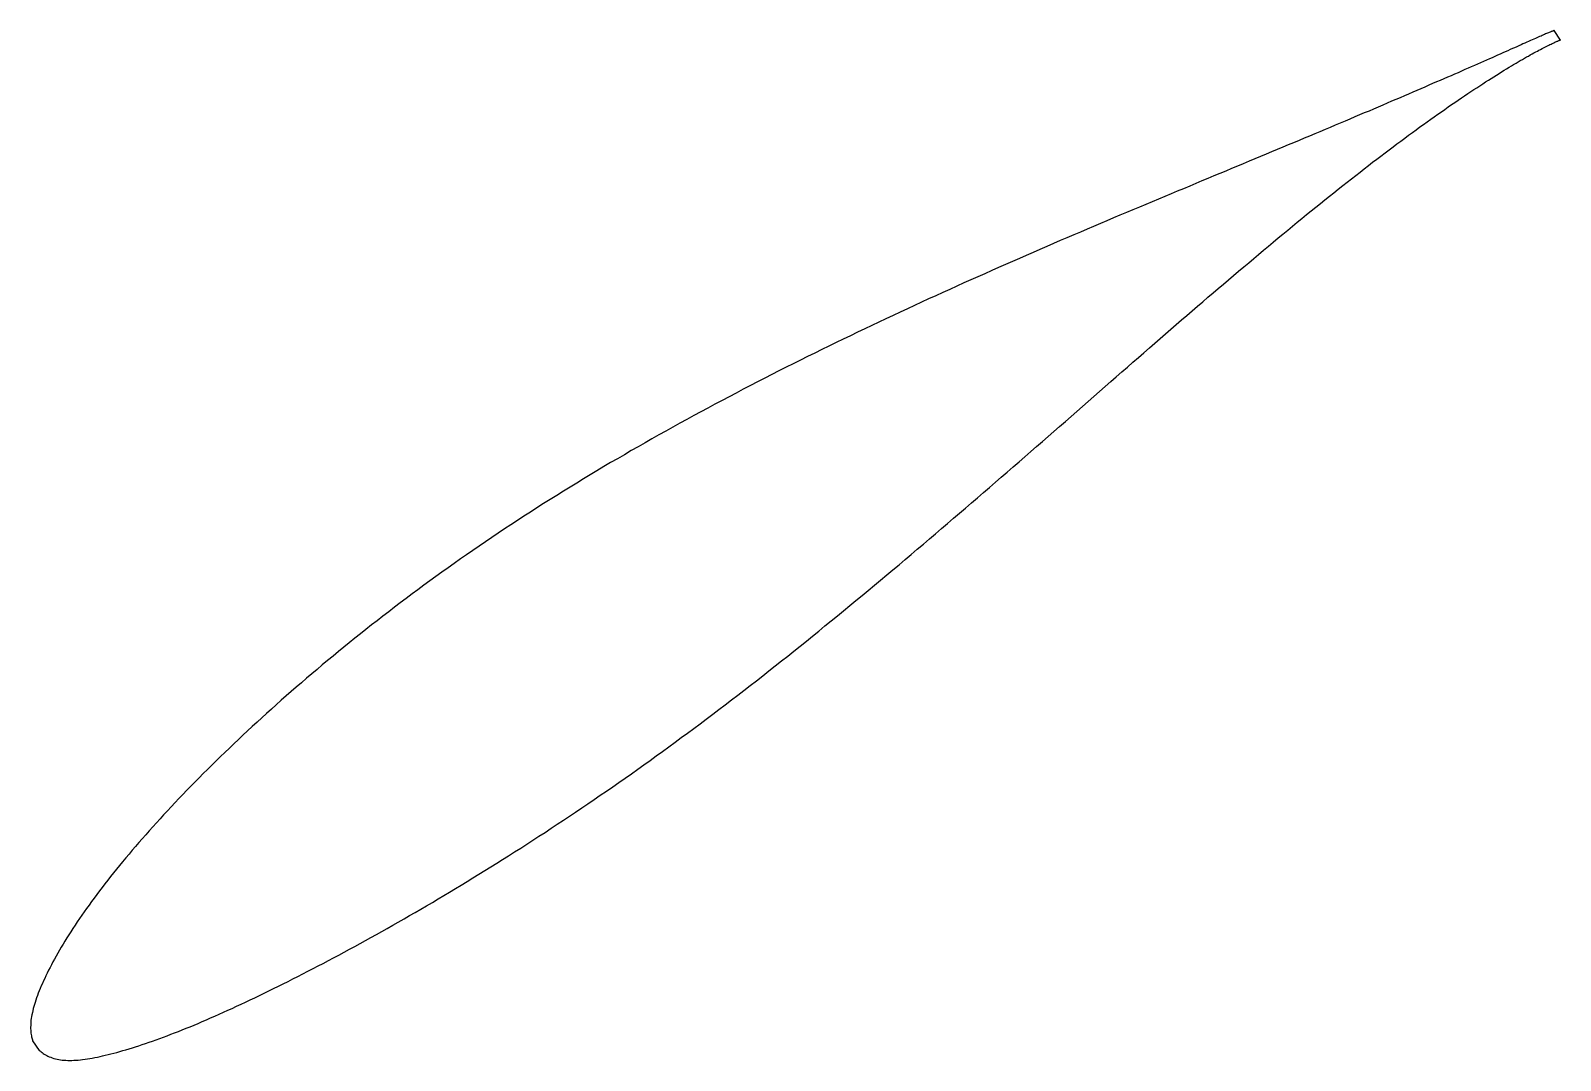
# Model space of a CAD drawing. Header units: metres. Extents: x -37 to 74, y -25 to 49.
import ezdxf

# ---------------------------------------------------------------- set-up
doc = ezdxf.new("R2010")
doc.units = ezdxf.units.M

msp = doc.modelspace()

# ---------------------------------------------------------------- linework, layer by layer
msp.add_lwpolyline([(73.06, 49.19), (73.06, 49.19), (73.05, 49.19), (73.04, 49.18), (73.02, 49.18), (73, 49.17), (72.97, 49.16), (72.94, 49.15), (72.9, 49.13), (72.86, 49.12), (72.82, 49.1), (72.77, 49.08), (72.71, 49.06), (72.65, 49.03), (72.59, 49.01), (72.52, 48.98), (72.45, 48.95), (72.37, 48.91), (72.29, 48.88), (72.21, 48.84), (72.12, 48.8), (72.02, 48.76), (71.92, 48.72), (71.82, 48.67), (71.71, 48.62), (71.6, 48.57), (71.48, 48.52), (71.36, 48.47), (71.23, 48.41), (71.1, 48.35), (70.96, 48.29), (70.82, 48.23), (70.68, 48.17), (70.53, 48.1), (70.38, 48.03), (70.22, 47.96), (70.06, 47.89), (69.89, 47.82), (69.72, 47.74), (69.54, 47.66), (69.36, 47.58), (69.18, 47.5), (68.99, 47.42), (68.8, 47.33), (68.6, 47.24), (68.4, 47.16), (68.19, 47.06), (67.98, 46.97), (67.77, 46.88), (67.55, 46.78), (67.33, 46.68), (67.1, 46.58), (66.87, 46.48), (66.63, 46.38), (66.39, 46.27), (66.15, 46.16), (65.9, 46.05), (65.65, 45.94), (65.39, 45.83), (65.13, 45.72), (64.86, 45.6), (64.59, 45.49), (64.32, 45.37), (64.04, 45.25), (63.76, 45.12), (63.48, 45), (63.19, 44.88), (62.89, 44.75), (62.59, 44.62), (62.29, 44.49), (61.99, 44.36), (61.68, 44.23), (61.36, 44.1), (61.05, 43.96), (60.73, 43.82), (60.4, 43.68), (60.07, 43.54), (59.74, 43.4), (59.4, 43.26), (59.06, 43.12), (58.72, 42.97), (58.37, 42.82), (58.02, 42.68), (57.66, 42.53), (57.31, 42.38), (56.94, 42.22), (56.58, 42.07), (56.21, 41.91), (55.84, 41.76), (55.46, 41.6), (55.08, 41.44), (54.7, 41.28), (54.31, 41.12), (53.92, 40.96), (53.53, 40.79), (53.13, 40.63), (52.73, 40.46), (52.33, 40.29), (51.93, 40.12), (51.52, 39.95), (51.11, 39.78), (50.69, 39.61), (50.27, 39.43), (49.85, 39.26), (49.43, 39.08), (49, 38.9), (48.57, 38.73), (48.14, 38.55), (47.7, 38.37), (47.27, 38.18), (46.83, 38), (46.38, 37.81), (45.94, 37.63), (45.49, 37.44), (45.04, 37.25), (44.58, 37.06), (44.13, 36.87), (43.67, 36.68), (43.21, 36.48), (42.75, 36.29), (42.28, 36.09), (41.81, 35.9), (41.34, 35.7), (40.87, 35.5), (40.4, 35.3), (39.92, 35.09), (39.45, 34.89), (38.97, 34.69), (38.49, 34.48), (38, 34.27), (37.52, 34.07), (37.03, 33.86), (36.54, 33.65), (36.05, 33.43), (35.56, 33.22), (35.07, 33.01), (34.58, 32.79), (34.08, 32.57), (33.58, 32.35), (33.08, 32.13), (32.59, 31.91), (32.08, 31.69), (31.58, 31.47), (31.08, 31.24), (30.58, 31.02), (30.07, 30.79), (29.56, 30.56), (29.06, 30.33), (28.55, 30.1), (28.04, 29.87), (27.53, 29.63), (27.02, 29.4), (26.51, 29.16), (26, 28.93), (25.49, 28.69), (24.97, 28.45), (24.46, 28.2), (23.95, 27.96), (23.44, 27.72), (22.92, 27.47), (22.41, 27.22), (21.89, 26.98), (21.38, 26.73), (20.86, 26.48), (20.35, 26.22), (19.84, 25.97), (19.32, 25.72), (18.81, 25.46), (18.29, 25.2), (17.78, 24.95), (17.27, 24.69), (16.75, 24.43), (16.24, 24.16), (15.73, 23.9), (15.22, 23.64), (14.7, 23.37), (14.19, 23.1), (13.68, 22.83), (13.17, 22.56), (12.66, 22.29), (12.16, 22.02), (11.65, 21.75), (11.14, 21.47), (10.64, 21.2), (10.13, 20.92), (9.63, 20.64), (9.13, 20.36), (8.63, 20.08), (8.13, 19.8), (7.63, 19.52), (7.13, 19.23), (6.63, 18.95), (6.14, 18.66), (5.64, 18.37), (5.15, 18.09), (4.66, 17.8), (4.17, 17.5), (3.69, 17.21), (3.2, 16.92), (2.72, 16.62), (2.23, 16.33), (1.75, 16.03), (1.27, 15.73), (0.8, 15.43), (0.32, 15.14), (-0.15, 14.83), (-0.62, 14.53), (-1.09, 14.23), (-1.56, 13.92), (-2.02, 13.62), (-2.48, 13.31), (-2.94, 13.01), (-3.4, 12.7), (-3.86, 12.39), (-4.31, 12.08), (-4.76, 11.77), (-5.21, 11.46), (-5.66, 11.15), (-6.1, 10.83), (-6.55, 10.52), (-6.99, 10.21), (-7.42, 9.89), (-7.86, 9.58), (-8.29, 9.26), (-8.72, 8.94), (-9.14, 8.63), (-9.57, 8.31), (-9.99, 7.99), (-10.41, 7.67), (-10.82, 7.35), (-11.24, 7.03), (-11.65, 6.71), (-12.06, 6.4), (-12.46, 6.08), (-12.86, 5.76), (-13.26, 5.44), (-13.66, 5.12), (-14.05, 4.8), (-14.44, 4.48), (-14.83, 4.16), (-15.22, 3.84), (-15.6, 3.52), (-15.98, 3.2), (-16.36, 2.88), (-16.73, 2.56), (-17.1, 2.24), (-17.47, 1.93), (-17.83, 1.61), (-18.2, 1.29), (-18.56, 0.98), (-18.91, 0.66), (-19.26, 0.35), (-19.61, 0.03), (-19.96, -0.28), (-20.3, -0.6), (-20.64, -0.91), (-20.98, -1.22), (-21.31, -1.53), (-21.64, -1.84), (-21.97, -2.15), (-22.29, -2.46), (-22.61, -2.77), (-22.93, -3.08), (-23.25, -3.39), (-23.56, -3.69), (-23.86, -4), (-24.17, -4.3), (-24.47, -4.6), (-24.76, -4.9), (-25.06, -5.2), (-25.35, -5.5), (-25.63, -5.8), (-25.92, -6.1), (-26.2, -6.39), (-26.47, -6.69), (-26.75, -6.98), (-27.02, -7.27), (-27.28, -7.56), (-27.54, -7.85), (-27.8, -8.13), (-28.06, -8.42), (-28.31, -8.7), (-28.56, -8.99), (-28.8, -9.27), (-29.04, -9.54), (-29.28, -9.82), (-29.51, -10.1), (-29.74, -10.37), (-29.97, -10.64), (-30.19, -10.91), (-30.41, -11.18), (-30.62, -11.45), (-30.84, -11.71), (-31.04, -11.98), (-31.25, -12.24), (-31.45, -12.5), (-31.64, -12.75), (-31.84, -13.01), (-32.02, -13.26), (-32.21, -13.51), (-32.39, -13.76), (-32.57, -14.01), (-32.74, -14.25), (-32.91, -14.5), (-33.08, -14.74), (-33.24, -14.97), (-33.4, -15.21), (-33.55, -15.44), (-33.7, -15.68), (-33.85, -15.9), (-33.99, -16.13), (-34.13, -16.36), (-34.26, -16.58), (-34.39, -16.8), (-34.52, -17.02), (-34.64, -17.23), (-34.76, -17.44), (-34.88, -17.65), (-34.99, -17.86), (-35.1, -18.06), (-35.2, -18.27), (-35.3, -18.46), (-35.4, -18.66), (-35.49, -18.85), (-35.58, -19.04), (-35.67, -19.23), (-35.75, -19.41), (-35.83, -19.59), (-35.9, -19.77), (-35.97, -19.94), (-36.04, -20.11), (-36.11, -20.28), (-36.16, -20.45), (-36.22, -20.61), (-36.27, -20.77), (-36.32, -20.92), (-36.36, -21.07), (-36.41, -21.22), (-36.44, -21.37), (-36.47, -21.51), (-36.5, -21.66), (-36.53, -21.79), (-36.55, -21.93), (-36.57, -22.06), (-36.58, -22.19), (-36.59, -22.31), (-36.59, -22.43), (-36.6, -22.55), (-36.6, -22.67), (-36.59, -22.78), (-36.58, -22.88), (-36.57, -22.98), (-36.56, -23.08), (-36.54, -23.17), (-36.53, -23.25), (-36.51, -23.33), (-36.49, -23.4), (-36.47, -23.46), (-36.46, -23.5), (-36.45, -23.53), (-35.98, -24.23), (-35.98, -24.23), (-35.96, -24.24), (-35.93, -24.27), (-35.89, -24.29), (-35.84, -24.34), (-35.77, -24.39), (-35.7, -24.44), (-35.62, -24.49), (-35.53, -24.54), (-35.44, -24.59), (-35.35, -24.64), (-35.25, -24.68), (-35.14, -24.72), (-35.04, -24.76), (-34.93, -24.8), (-34.81, -24.83), (-34.69, -24.86), (-34.57, -24.88), (-34.45, -24.9), (-34.32, -24.92), (-34.19, -24.93), (-34.06, -24.94), (-33.92, -24.95), (-33.77, -24.95), (-33.63, -24.95), (-33.48, -24.94), (-33.33, -24.93), (-33.17, -24.92), (-33.01, -24.91), (-32.85, -24.89), (-32.68, -24.86), (-32.51, -24.84), (-32.34, -24.81), (-32.16, -24.78), (-31.98, -24.74), (-31.79, -24.71), (-31.6, -24.67), (-31.41, -24.62), (-31.22, -24.58), (-31.01, -24.53), (-30.81, -24.48), (-30.6, -24.42), (-30.39, -24.37), (-30.17, -24.31), (-29.95, -24.24), (-29.73, -24.18), (-29.5, -24.11), (-29.27, -24.04), (-29.04, -23.97), (-28.8, -23.89), (-28.56, -23.81), (-28.32, -23.73), (-28.07, -23.64), (-27.82, -23.56), (-27.56, -23.47), (-27.3, -23.37), (-27.04, -23.27), (-26.77, -23.18), (-26.51, -23.07), (-26.23, -22.97), (-25.96, -22.86), (-25.68, -22.75), (-25.4, -22.63), (-25.11, -22.52), (-24.82, -22.4), (-24.53, -22.28), (-24.24, -22.15), (-23.94, -22.02), (-23.64, -21.89), (-23.34, -21.76), (-23.03, -21.62), (-22.72, -21.48), (-22.4, -21.34), (-22.09, -21.2), (-21.77, -21.05), (-21.45, -20.9), (-21.12, -20.75), (-20.79, -20.59), (-20.46, -20.44), (-20.13, -20.28), (-19.79, -20.11), (-19.45, -19.95), (-19.11, -19.78), (-18.76, -19.61), (-18.41, -19.44), (-18.06, -19.26), (-17.71, -19.08), (-17.35, -18.9), (-16.99, -18.72), (-16.63, -18.53), (-16.27, -18.34), (-15.9, -18.15), (-15.53, -17.96), (-15.16, -17.76), (-14.79, -17.56), (-14.41, -17.36), (-14.03, -17.16), (-13.65, -16.95), (-13.27, -16.75), (-12.88, -16.53), (-12.5, -16.32), (-12.11, -16.1), (-11.71, -15.89), (-11.32, -15.66), (-10.92, -15.44), (-10.53, -15.22), (-10.13, -14.99), (-9.72, -14.76), (-9.32, -14.52), (-8.91, -14.29), (-8.51, -14.05), (-8.1, -13.81), (-7.68, -13.57), (-7.27, -13.32), (-6.86, -13.07), (-6.44, -12.83), (-6.02, -12.57), (-5.6, -12.32), (-5.18, -12.06), (-4.76, -11.8), (-4.33, -11.54), (-3.91, -11.28), (-3.48, -11.01), (-3.05, -10.75), (-2.62, -10.48), (-2.19, -10.21), (-1.76, -9.93), (-1.32, -9.66), (-0.89, -9.38), (-0.45, -9.1), (-0.01, -8.81), (0.43, -8.53), (0.87, -8.24), (1.31, -7.95), (1.75, -7.66), (2.19, -7.37), (2.63, -7.07), (3.08, -6.77), (3.52, -6.47), (3.97, -6.17), (4.41, -5.86), (4.86, -5.56), (5.3, -5.25), (5.75, -4.94), (6.2, -4.62), (6.65, -4.31), (7.1, -3.99), (7.54, -3.67), (7.99, -3.35), (8.44, -3.03), (8.89, -2.7), (9.34, -2.37), (9.79, -2.04), (10.24, -1.71), (10.69, -1.38), (11.14, -1.05), (11.59, -0.71), (12.04, -0.37), (12.5, -0.03), (12.95, 0.31), (13.4, 0.65), (13.85, 1), (14.3, 1.34), (14.75, 1.69), (15.2, 2.04), (15.65, 2.39), (16.1, 2.74), (16.55, 3.1), (17, 3.45), (17.45, 3.81), (17.9, 4.16), (18.34, 4.52), (18.79, 4.88), (19.24, 5.24), (19.69, 5.6), (20.14, 5.96), (20.58, 6.33), (21.03, 6.69), (21.48, 7.06), (21.92, 7.42), (22.37, 7.79), (22.81, 8.15), (23.25, 8.52), (23.7, 8.89), (24.14, 9.26), (24.58, 9.63), (25.03, 10), (25.47, 10.37), (25.91, 10.74), (26.35, 11.11), (26.79, 11.48), (27.22, 11.85), (27.66, 12.22), (28.1, 12.59), (28.53, 12.96), (28.97, 13.34), (29.4, 13.71), (29.84, 14.08), (30.27, 14.45), (30.7, 14.82), (31.13, 15.19), (31.56, 15.56), (31.99, 15.93), (32.42, 16.3), (32.85, 16.67), (33.27, 17.04), (33.7, 17.41), (34.12, 17.78), (34.55, 18.15), (34.97, 18.51), (35.39, 18.88), (35.81, 19.25), (36.23, 19.61), (36.64, 19.98), (37.06, 20.34), (37.47, 20.7), (37.89, 21.06), (38.3, 21.42), (38.71, 21.78), (39.12, 22.14), (39.53, 22.5), (39.94, 22.86), (40.34, 23.21), (40.75, 23.56), (41.15, 23.92), (41.55, 24.27), (41.95, 24.62), (42.35, 24.97), (42.75, 25.31), (43.14, 25.66), (43.54, 26), (43.93, 26.34), (44.32, 26.68), (44.71, 27.02), (45.1, 27.36), (45.48, 27.69), (45.87, 28.03), (46.25, 28.36), (46.63, 28.69), (47.01, 29.02), (47.39, 29.34), (47.77, 29.67), (48.14, 29.99), (48.52, 30.31), (48.89, 30.62), (49.26, 30.94), (49.62, 31.25), (49.99, 31.56), (50.35, 31.87), (50.72, 32.18), (51.08, 32.48), (51.44, 32.78), (51.79, 33.08), (52.15, 33.38), (52.5, 33.68), (52.85, 33.97), (53.2, 34.26), (53.54, 34.54), (53.89, 34.83), (54.23, 35.11), (54.57, 35.39), (54.91, 35.66), (55.24, 35.94), (55.58, 36.21), (55.91, 36.48), (56.24, 36.74), (56.56, 37.01), (56.89, 37.27), (57.21, 37.52), (57.53, 37.78), (57.85, 38.03), (58.16, 38.28), (58.48, 38.52), (58.79, 38.77), (59.1, 39.01), (59.4, 39.24), (59.7, 39.48), (60, 39.71), (60.3, 39.94), (60.6, 40.16), (60.89, 40.38), (61.18, 40.6), (61.47, 40.82), (61.75, 41.03), (62.03, 41.24), (62.31, 41.45), (62.59, 41.65), (62.86, 41.85), (63.13, 42.05), (63.4, 42.25), (63.67, 42.44), (63.93, 42.63), (64.19, 42.81), (64.44, 42.99), (64.7, 43.17), (64.95, 43.35), (65.2, 43.52), (65.44, 43.69), (65.68, 43.86), (65.92, 44.02), (66.15, 44.18), (66.39, 44.34), (66.61, 44.5), (66.84, 44.65), (67.06, 44.8), (67.28, 44.94), (67.5, 45.08), (67.71, 45.22), (67.92, 45.36), (68.12, 45.49), (68.33, 45.62), (68.52, 45.75), (68.72, 45.87), (68.91, 45.99), (69.1, 46.11), (69.28, 46.22), (69.47, 46.33), (69.64, 46.44), (69.82, 46.55), (69.99, 46.65), (70.15, 46.75), (70.32, 46.85), (70.48, 46.94), (70.63, 47.03), (70.78, 47.12), (70.93, 47.2), (71.08, 47.29), (71.22, 47.36), (71.35, 47.44), (71.48, 47.51), (71.61, 47.59), (71.74, 47.65), (71.86, 47.72), (71.97, 47.78), (72.09, 47.84), (72.2, 47.9), (72.3, 47.95), (72.4, 48), (72.5, 48.05), (72.59, 48.1), (72.68, 48.14), (72.76, 48.18), (72.84, 48.22), (72.91, 48.25), (72.99, 48.29), (73.05, 48.32), (73.11, 48.35), (73.17, 48.37), (73.23, 48.4), (73.27, 48.42), (73.32, 48.43), (73.36, 48.45), (73.4, 48.47), (73.43, 48.48), (73.45, 48.49), (73.47, 48.5), (73.49, 48.5), (73.5, 48.5), (73.51, 48.51), (73.51, 48.51)], close=True)

doc.saveas('drawing.dxf')
